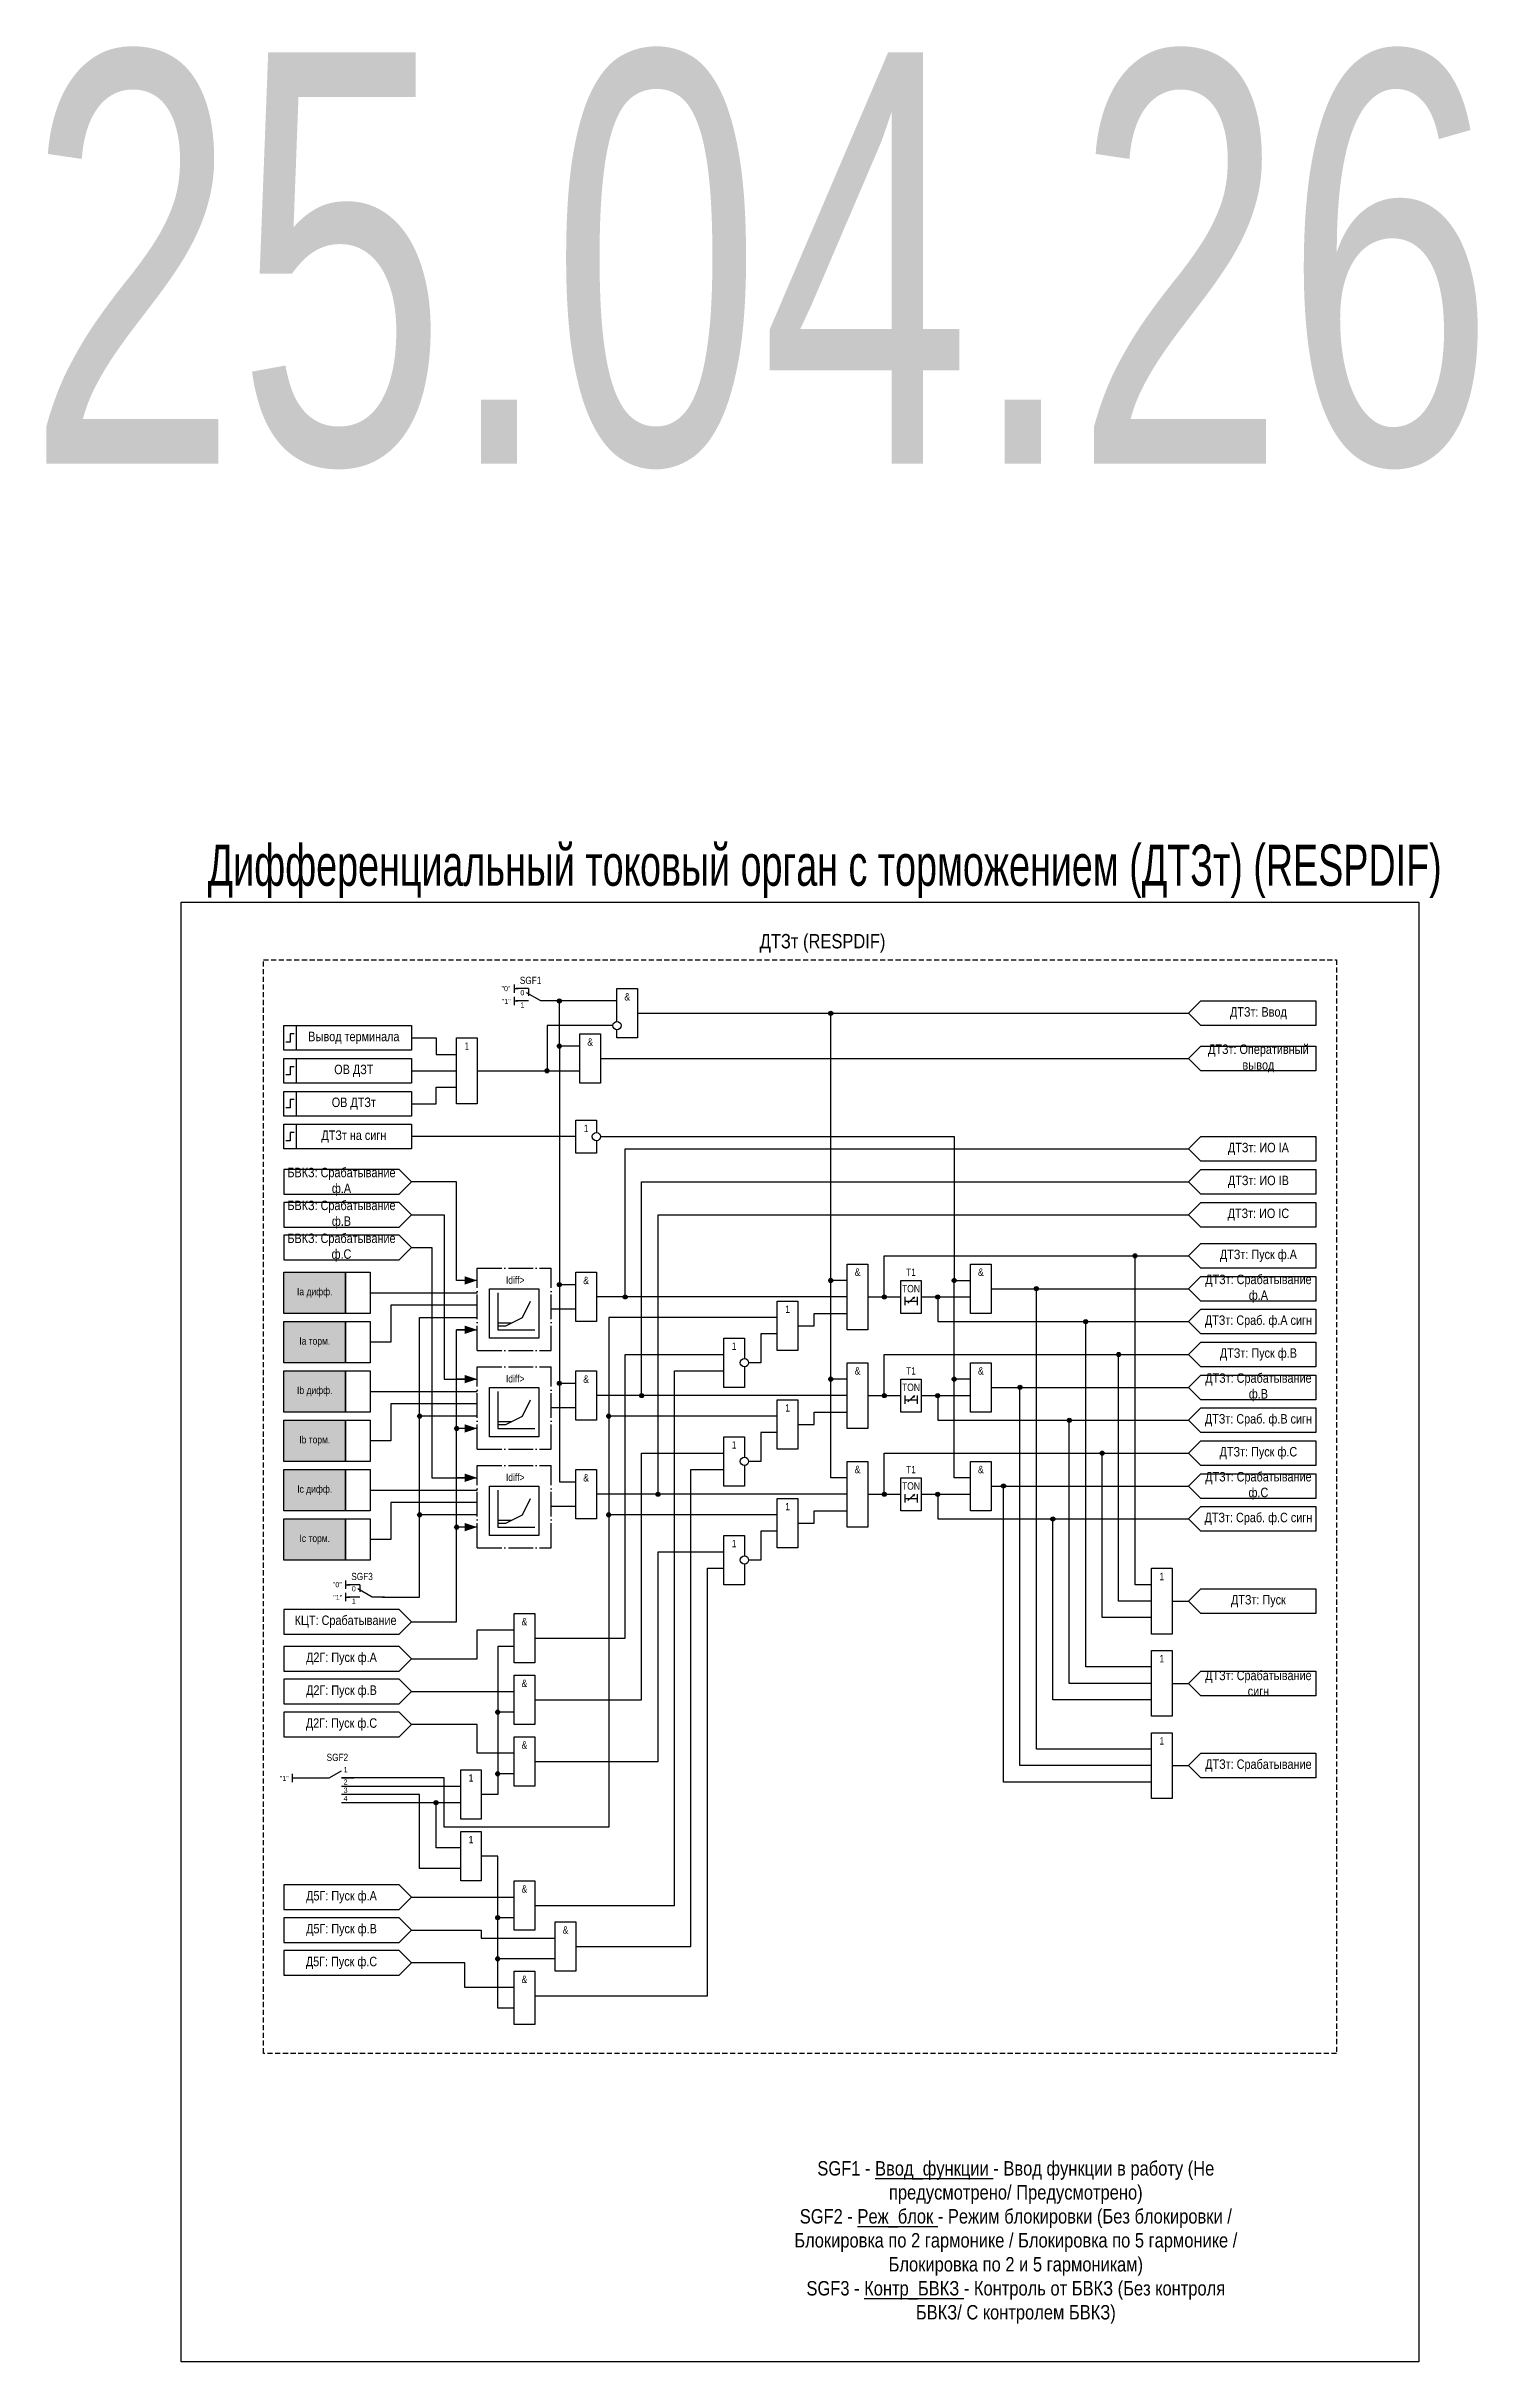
# Model space of a CAD drawing. Header units: millimetres. Extents: x -2824 to 4649, y -997 to 959.
# Drawn here: x 2945 to 3293, y -502 to 61 of the extents above; entities that cross this region are included whole.
import ezdxf
from ezdxf.enums import TextEntityAlignment as Align

# ---------------------------------------------------------------- set-up
doc = ezdxf.new("R2010")
doc.units = ezdxf.units.MM
doc.linetypes.add('ACAD_ISO04W100', pattern=[30, 24, -3, 0, -3])
doc.linetypes.add('штриховая2', pattern=[0.375, 0.25, -0.125])
doc.layers.add('TEXT', color=7, linetype='Continuous', lineweight=25)
doc.layers.add('Основная', color=7, linetype='Continuous')
doc.styles.add('1.8_Gost_RD', font='ARIALN.TTF', dxfattribs={"height": 1.8})
doc.styles.add('2.5_Gost_RD', font='ARIALN.TTF', dxfattribs={"height": 2.5})
doc.styles.add('3.5_Gost_RD', font='ARIALN.TTF', dxfattribs={"height": 3.5})
doc.styles.add('Вывод', font='ARIALN.TTF', dxfattribs={"height": 2.5})
doc.styles.add('Компонент', font='ARIALN.TTF', dxfattribs={"height": 3.5})

# ---------------------------------------------------------------- blocks, each defined once
blk = doc.blocks.new('*U44')
at = {"layer": 'Основная', "linetype": 'ACAD_ISO04W100', "ltscale": 0.25}
for p, q in [((0, 0), (18, 0)), ((0, -20), (0, 0)), ((18, -20), (18, 0)), ((0, -20), (18, -20))]:
    blk.add_line(p, q, dxfattribs=at)
at = {"layer": 'Основная', "style": 'Компонент'}
blk.add_attdef('ОУ', text='', height=3.5, dxfattribs=at).set_placement((18, 0), align=Align.MIDDLE_CENTER)
blk = doc.blocks.new('Точка')
at = {"ltscale": 100}
h = blk.add_hatch(color=256, dxfattribs=at)
h.dxf.hatch_style = 1
edge = h.paths.add_edge_path()
edge.add_arc((0, 0), 0.5, 0, 360)
blk.add_circle((0, 0), 0.5, dxfattribs=at)
blk = doc.blocks.new('*U30')
at = {"layer": 'Основная', "color": 0}
blk.add_line((0, 0), (6, 3.4), dxfattribs=at)
blk = doc.blocks.new('*U43')
at = {"layer": 'Основная', "color": 0}
for p, q in [((-9, 0), (-3, 0)), ((3, 0), (9, 0))]:
    blk.add_line(p, q, dxfattribs=at)
at = {"layer": 'Основная', "ltscale": 0.25}
blk.add_blockref('*U30', (-3, 0), dxfattribs=at)
at = {"layer": 'Основная'}
for tag, height, style, p in [('ОУ', 3.5, 'Компонент', (1, 10)), ('В2', 2.5, 'Вывод', (5, 4)), ('В1', 2.5, 'Вывод', (5, -2))]:
    blk.add_attdef(tag, text='', height=height, dxfattribs=dict(at, style=style)).set_placement(p, align=Align.MIDDLE_CENTER)
blk = doc.blocks.new('*U32')
at = {"layer": 'Основная', "color": 0}
blk.add_line((0, 0), (7, 4), dxfattribs=at)
at = {"layer": 'Основная', "ltscale": 0.35}
blk.add_line((6, 6), (6, 2.5), dxfattribs=at)
blk = doc.blocks.new('*U33')
at = {"layer": 'Основная', "color": 0}
for p, q in [((-3, 6), (-9, 6)), ((-3, 0), (-9, 0)), ((9, 0), (3, 0))]:
    blk.add_line(p, q, dxfattribs=at)
at = {"layer": 'Основная', "ltscale": 0.25, "xscale": -1}
blk.add_blockref('*U32', (3, 0), dxfattribs=at)
at = {"layer": 'Основная'}
for tag, height, style, p in [('ОУ', 3.5, 'Компонент', (-2, 10)), ('В1', 2.5, 'Вывод', (-14, 6)), ('В2', 2.5, 'Вывод', (-6, 4)), ('В3', 2.5, 'Вывод', (-6, -2))]:
    blk.add_attdef(tag, text='', height=height, dxfattribs=dict(at, style=style)).set_placement(p, align=Align.MIDDLE_CENTER)
blk = doc.blocks.new('*U51')
at = {"ltscale": 0.25}
blk.add_line((-1, 0), (-5, 0), dxfattribs=at)
blk.add_lwpolyline([(-3, 0, 2, 0, 0), (0, 0, 0, 0, 0)], format="xyseb", dxfattribs=at)
at = {"layer": 'Основная', "style": 'Вывод'}
blk.add_attdef('ОТ', text='', height=2.5, dxfattribs=at).set_placement((-4, 0), align=Align.MIDDLE_CENTER)

msp = doc.modelspace()

# ---------------------------------------------------------------- hatches: boundary and pattern name
at = {"ltscale": 100, "true_color": 0xf7941d}
h = msp.add_hatch(color=30, dxfattribs=at)
h.dxf.hatch_style = 1
h.paths.add_polyline_path([(3003, -237), (3018, -237), (3018, -247), (3003, -247)])
h = msp.add_hatch(color=30, dxfattribs=at)
h.dxf.hatch_style = 1
h.paths.add_polyline_path([(3003, -249), (3018, -249), (3018, -259), (3003, -259)])
h = msp.add_hatch(color=30, dxfattribs=at)
h.dxf.hatch_style = 1
h.paths.add_polyline_path([(3003, -261), (3018, -261), (3018, -271), (3003, -271)])
h = msp.add_hatch(color=30, dxfattribs=at)
h.dxf.hatch_style = 1
h.paths.add_polyline_path([(3003, -273), (3018, -273), (3018, -283), (3003, -283)])
h = msp.add_hatch(color=30, dxfattribs=at)
h.dxf.hatch_style = 1
h.paths.add_polyline_path([(3003, -285), (3018, -285), (3018, -295), (3003, -295)])
h = msp.add_hatch(color=30, dxfattribs=at)
h.dxf.hatch_style = 1
h.paths.add_polyline_path([(3003, -297), (3018, -297), (3018, -307), (3003, -307)])

# ---------------------------------------------------------------- linework, layer by layer
at = {"ltscale": 100}
for p, q in [((3059, -167), (3059, -169)), ((3059, -168), (3060, -168)), ((3059, -170), (3059, -172)), ((3059, -171), (3060, -171)), ((3034, -188), (3045, -188)), ((3050, -188), (3075, -188)), ((3018, -312), (3018, -314)), ((3018, -313), (3019, -313)), ((3018, -315), (3018, -317)), ((3018, -316), (3019, -316))]:
    msp.add_line(p, q, dxfattribs=at)
at = {"color": 7, "ltscale": 100}
for p, q in [((3154.7, -244.54), (3156.37, -243.05)), ((3156.37, -243.05), (3155.85, -243.27)), ((3156.37, -243.05), (3156.11, -243.52)), ((3154.7, -268.54), (3156.37, -267.05)), ((3156.37, -267.05), (3155.85, -267.27)), ((3156.37, -267.05), (3156.11, -267.52)), ((3154.7, -292.54), (3156.37, -291.05)), ((3156.37, -291.05), (3155.85, -291.27)), ((3156.37, -291.05), (3156.11, -291.52))]:
    msp.add_line(p, q, dxfattribs=at)
at = {"color": 3, "ltscale": 100}
msp.add_lwpolyline([(2978, -147), (3279, -147), (3279, -502), (2978, -502)], close=True, dxfattribs=at)
at = {"ltscale": 100}
for points in [[(3075, -182), (3070, -182), (3070, -171), (3066, -171)], [(3084, -171), (3070, -171)], [(3089, -174), (3223, -174)], [(3140, -239), (3136, -239), (3136, -174)], [(3034, -180), (3040, -180), (3040, -184), (3045, -184)], [(3083, -177), (3067, -177), (3067, -188)], [(3075, -182), (3070, -182)], [(3070, -182), (3070, -240), (3074, -240)], [(3080, -185), (3223, -185)], [(3034, -196), (3040, -196), (3040, -192), (3045, -192)], [(3079, -205), (3079, -208), (3074, -208), (3074, -200), (3079, -200), (3079, -203)], [(3074, -204), (3034, -204)], [(3080, -204), (3166, -204), (3166, -239), (3170, -239)], [(3086, -243), (3086, -207), (3223, -207)], [(3050, -239), (3045, -239), (3045, -215), (3034, -215)], [(3090, -267), (3090, -215), (3223, -215)], [(3034, -223), (3042, -223), (3042, -263), (3050, -263)], [(3094, -291), (3094, -223), (3223, -223)], [(3034, -231), (3039, -231), (3039, -287), (3050, -287)], [(3149, -243), (3149, -233), (3223, -233)], [(3214, -313), (3210, -313), (3210, -233)], [(3055, -242), (3055, -251)], [(3070, -240), (3070, -264), (3074, -264)], [(3140, -263), (3136, -263), (3136, -239)], [(3170, -263), (3166, -263), (3166, -239)], [(3175, -241), (3223, -241)], [(3214, -353), (3186, -353), (3186, -241)], [(3050, -245), (3029, -245), (3029, -254), (3024, -254)], [(3055, -250), (3057, -250), (3061, -248), (3063, -244)], [(3074, -246), (3068, -246)], [(3140, -243), (3079, -243)], [(3128, -250), (3132, -250), (3132, -247), (3140, -247)], [(3154, -243), (3154, -245)], [(3154, -244), (3157, -244)], [(3157, -243), (3157, -245)], [(3158, -243), (3170, -243)], [(3162, -243), (3162, -249), (3223, -249)], [(3123, -248), (3082, -248), (3082, -372), (3042, -372), (3042, -360), (3017, -360)], [(3027, -316), (3036, -316), (3036, -248), (3050, -248)], [(3034, -322), (3045, -322), (3045, -251), (3050, -251)], [(3055, -249.31), (3058.39, -249.31)], [(3055, -251), (3064, -251)], [(3123, -252), (3119, -252), (3119, -259), (3116, -259)], [(3214, -333), (3198, -333), (3198, -249)], [(3064, -326), (3086, -326), (3086, -257), (3110, -257)], [(3149, -267), (3149, -257), (3223, -257)], [(3214, -317), (3206, -317), (3206, -257)], [(3064, -391), (3098, -391), (3098, -261), (3110, -261)], [(3070, -264), (3070, -288), (3074, -288)], [(3140, -287), (3136, -287), (3136, -263)], [(3170, -287), (3166, -287), (3166, -263)], [(3050, -269), (3029, -269), (3029, -278), (3024, -278)], [(3055, -266), (3055, -275)], [(3055, -274), (3057, -274), (3061, -272), (3063, -268)], [(3074, -270), (3068, -270)], [(3140, -267), (3079, -267)], [(3154, -267), (3154, -269)], [(3154, -268), (3157, -268)], [(3157, -267), (3157, -269)], [(3158, -267), (3170, -267)], [(3162, -267), (3162, -273), (3223, -273)], [(3175, -265), (3223, -265)], [(3214, -357), (3182, -357), (3182, -265)], [(3050, -272), (3036, -272)], [(3050, -275), (3045, -275)], [(3055, -273.31), (3058.39, -273.31)], [(3055, -275), (3064, -275)], [(3123, -272), (3082, -272)], [(3128, -274), (3132, -274), (3132, -271), (3140, -271)], [(3214, -337), (3194, -337), (3194, -273)], [(3064, -341), (3090, -341), (3090, -281), (3110, -281)], [(3123, -276), (3119, -276), (3119, -283), (3116, -283)], [(3149, -291), (3149, -281), (3223, -281)], [(3214, -321), (3202, -321), (3202, -281)], [(3074, -401), (3102, -401), (3102, -285), (3110, -285)], [(3055, -290), (3055, -299)], [(3055, -298), (3057, -298), (3061, -296), (3063, -292)], [(3140, -291), (3079, -291)], [(3154, -291), (3154, -293)], [(3154, -292), (3157, -292)], [(3157, -291), (3157, -293)], [(3158, -291), (3170, -291)], [(3162, -291), (3162, -297), (3223, -297)], [(3175, -289), (3223, -289)], [(3214, -361), (3178, -361), (3178, -289)], [(3050, -293), (3029, -293), (3029, -302), (3024, -302)], [(3050, -296), (3036, -296)], [(3055, -297.31), (3058.39, -297.31)], [(3074, -294), (3068, -294)], [(3123, -296), (3082, -296)], [(3128, -298), (3132, -298), (3132, -295), (3140, -295)], [(3214, -341), (3190, -341), (3190, -297)], [(3050, -299), (3045, -299)], [(3055, -299), (3064, -299)], [(3123, -300), (3119, -300), (3119, -307), (3116, -307)], [(3064, -356), (3094, -356), (3094, -305), (3110, -305)], [(3064, -413), (3106, -413), (3106, -309), (3110, -309)], [(3219, -317), (3223, -317)], [(3034, -331), (3050, -331), (3050, -324), (3059, -324)], [(3059, -328), (3055, -328), (3055, -364), (3051, -364)], [(3219, -337), (3223, -337)], [(3034, -339), (3059, -339)], [(3059, -354), (3050, -354), (3050, -347), (3034, -347)], [(3059, -344), (3055, -344)], [(3005, -360), (3014, -360)], [(3059, -359), (3055, -359)], [(3219, -357), (3223, -357)], [(3017, -362), (3046, -362)], [(3046, -382), (3036, -382), (3036, -364), (3017, -364)], [(3017, -366), (3046, -366)], [(3046, -377), (3040, -377), (3040, -366)], [(3059, -416), (3055, -416), (3055, -379), (3051, -379)], [(3034, -389), (3059, -389)], [(3059, -394), (3055, -394)], [(3034, -397), (3051, -397), (3051, -399), (3069, -399)], [(3059, -411), (3047, -411), (3047, -405), (3034, -405)], [(3069, -404), (3055, -404)], [(3059, -416), (3055, -416)]]:
    msp.add_lwpolyline(points, dxfattribs=at)
for points in [[(3003, -177), (3006, -177), (3006, -183), (3003, -183)], [(3003, -177), (3034, -177), (3034, -183), (3003, -183)], [(3045, -180), (3050, -180), (3050, -196), (3045, -196)], [(3003, -185), (3006, -185), (3006, -191), (3003, -191)], [(3003, -185), (3034, -185), (3034, -191), (3003, -191)], [(3003, -193), (3006, -193), (3006, -199), (3003, -199)], [(3003, -193), (3034, -193), (3034, -199), (3003, -199)], [(3254, -204), (3254, -210), (3226, -210), (3223, -207), (3226, -204)], [(3254, -212), (3254, -218), (3226, -218), (3223, -215), (3226, -212)], [(3254, -220), (3254, -226), (3226, -226), (3223, -223), (3226, -220)], [(3140, -235), (3145, -235), (3145, -251), (3140, -251)], [(3003, -237), (3018, -237), (3018, -247), (3003, -247)], [(3018, -237), (3024, -237), (3024, -247), (3018, -247)], [(3153, -239), (3158, -239), (3158, -247), (3153, -247)], [(3003, -249), (3018, -249), (3018, -259), (3003, -259)], [(3018, -249), (3024, -249), (3024, -259), (3018, -259)], [(3140, -259), (3145, -259), (3145, -275), (3140, -275)], [(3003, -261), (3018, -261), (3018, -271), (3003, -271)], [(3018, -261), (3024, -261), (3024, -271), (3018, -271)], [(3153, -263), (3158, -263), (3158, -271), (3153, -271)], [(3003, -273), (3018, -273), (3018, -283), (3003, -283)], [(3018, -273), (3024, -273), (3024, -283), (3018, -283)], [(3003, -285), (3018, -285), (3018, -295), (3003, -295)], [(3018, -285), (3024, -285), (3024, -295), (3018, -295)], [(3140, -283), (3145, -283), (3145, -299), (3140, -299)], [(3153, -287), (3158, -287), (3158, -295), (3153, -295)], [(3003, -297), (3018, -297), (3018, -307), (3003, -307)], [(3018, -297), (3024, -297), (3024, -307), (3018, -307)], [(3214, -309), (3219, -309), (3219, -325), (3214, -325)], [(3214, -329), (3219, -329), (3219, -345), (3214, -345)], [(3214, -349), (3219, -349), (3219, -365), (3214, -365)]]:
    msp.add_lwpolyline(points, close=True, dxfattribs=at)
at = {"lineweight": 30, "ltscale": 100}
for points in [[(3005.5, -179), (3004.5, -179), (3004.5, -181), (3003.5, -181)], [(3005.5, -187), (3004.5, -187), (3004.5, -189), (3003.5, -189)], [(3005.5, -195), (3004.5, -195), (3004.5, -197), (3003.5, -197)]]:
    msp.add_lwpolyline(points, dxfattribs=at)
at = {"layer": 'Основная', "color": 7, "ltscale": 100}
for p, q in [((3024, -242), (3050, -242)), ((3024, -266), (3050, -266)), ((3024, -290), (3050, -290))]:
    msp.add_line(p, q, dxfattribs=at)
at = {"layer": 'Основная', "ltscale": 100}
for p, q in [((3053, -242.5), (3053, -241)), ((3053, -241), (3065, -241)), ((3053, -250), (3053, -242)), ((3065, -241), (3065, -247)), ((3065, -247), (3065, -253)), ((3053, -253), (3053, -250)), ((3065, -253), (3053, -253)), ((3053, -266.5), (3053, -265)), ((3053, -265), (3065, -265)), ((3053, -274), (3053, -266)), ((3065, -265), (3065, -271)), ((3053, -277), (3053, -274)), ((3065, -271), (3065, -277)), ((3065, -277), (3053, -277)), ((3053, -290.5), (3053, -289)), ((3053, -289), (3065, -289)), ((3053, -298), (3053, -290)), ((3065, -289), (3065, -295)), ((3053, -301), (3053, -298)), ((3065, -295), (3065, -301)), ((3065, -301), (3053, -301)), ((3005, -359), (3005, -361))]:
    msp.add_line(p, q, dxfattribs=at)
at = {"layer": 'Основная', "linetype": 'штриховая2', "ltscale": 5}
msp.add_lwpolyline([(2998, -161), (3259, -161), (3259, -427), (2998, -427)], close=True, dxfattribs=at)
at = {"layer": 'Основная', "ltscale": 100}
for points in [[(3084, -176), (3084, -168), (3089, -168), (3089, -180), (3084, -180), (3084, -178)], [(3145, -243), (3153, -243), (3153, -243), (3153, -243)], [(3115, -260), (3115, -265), (3110, -265), (3110, -253), (3115, -253), (3115, -258)], [(3145, -267), (3153, -267), (3153, -267), (3153, -267)], [(3115, -284), (3115, -289), (3110, -289), (3110, -277), (3115, -277), (3115, -282)], [(3145, -291), (3153, -291), (3153, -291), (3153, -291)], [(3115, -308), (3115, -313), (3110, -313), (3110, -301), (3115, -301), (3115, -306)]]:
    msp.add_lwpolyline(points, dxfattribs=at)
for points in [[(3254, -171), (3254, -177), (3226, -177), (3223, -174), (3226, -171)], [(3075, -179), (3080, -179), (3080, -191), (3075, -191)], [(3254, -182), (3254, -188), (3226, -188), (3223, -185), (3226, -182)], [(3003, -201), (3006, -201), (3006, -207), (3003, -207)], [(3003, -201), (3034, -201), (3034, -207), (3003, -207)], [(3003, -212), (3003, -218), (3031, -218), (3034, -215), (3031, -212)], [(3003, -220), (3003, -226), (3031, -226), (3034, -223), (3031, -220)], [(3003, -228), (3003, -234), (3031, -234), (3034, -231), (3031, -228)], [(3254, -230), (3254, -236), (3226, -236), (3223, -233), (3226, -230)], [(3170, -235), (3175, -235), (3175, -247), (3170, -247)], [(3074, -237), (3079, -237), (3079, -249), (3074, -249)], [(3254, -238), (3254, -244), (3226, -244), (3223, -241), (3226, -238)], [(3123, -244), (3128, -244), (3128, -256), (3123, -256)], [(3254, -246), (3254, -252), (3226, -252), (3223, -249), (3226, -246)], [(3170, -259), (3175, -259), (3175, -271), (3170, -271)], [(3254, -254), (3254, -260), (3226, -260), (3223, -257), (3226, -254)], [(3074, -261), (3079, -261), (3079, -273), (3074, -273)], [(3254, -262), (3254, -268), (3226, -268), (3223, -265), (3226, -262)], [(3123, -268), (3128, -268), (3128, -280), (3123, -280)], [(3254, -270), (3254, -276), (3226, -276), (3223, -273), (3226, -270)], [(3254, -278), (3254, -284), (3226, -284), (3223, -281), (3226, -278)], [(3074, -285), (3079, -285), (3079, -297), (3074, -297)], [(3170, -283), (3175, -283), (3175, -295), (3170, -295)], [(3254, -286), (3254, -292), (3226, -292), (3223, -289), (3226, -286)], [(3123, -292), (3128, -292), (3128, -304), (3123, -304)], [(3254, -294), (3254, -300), (3226, -300), (3223, -297), (3226, -294)], [(3254, -314), (3254, -320), (3226, -320), (3223, -317), (3226, -314)], [(3003, -319), (3003, -325), (3031, -325), (3034, -322), (3031, -319)], [(3059, -320), (3064, -320), (3064, -332), (3059, -332)], [(3003, -328), (3003, -334), (3031, -334), (3034, -331), (3031, -328)], [(3003, -336), (3003, -342), (3031, -342), (3034, -339), (3031, -336)], [(3059, -335), (3064, -335), (3064, -347), (3059, -347)], [(3254, -334), (3254, -340), (3226, -340), (3223, -337), (3226, -334)], [(3003, -344), (3003, -350), (3031, -350), (3034, -347), (3031, -344)], [(3059, -350), (3064, -350), (3064, -362), (3059, -362)], [(3254, -354), (3254, -360), (3226, -360), (3223, -357), (3226, -354)], [(3046, -358), (3051, -358), (3051, -370), (3046, -370)], [(3046, -373), (3051, -373), (3051, -385), (3046, -385)], [(3003, -386), (3003, -392), (3031, -392), (3034, -389), (3031, -386)], [(3059, -385), (3064, -385), (3064, -397), (3059, -397)], [(3003, -394), (3003, -400), (3031, -400), (3034, -397), (3031, -394)], [(3069, -395), (3074, -395), (3074, -407), (3069, -407)], [(3003, -402), (3003, -408), (3031, -408), (3034, -405), (3031, -402)], [(3059, -407), (3064, -407), (3064, -420), (3059, -420)]]:
    msp.add_lwpolyline(points, close=True, dxfattribs=at)
at = {"layer": 'Основная', "lineweight": 30, "ltscale": 100}
msp.add_lwpolyline([(3005.5, -203), (3004.5, -203), (3004.5, -205), (3003.5, -205)], dxfattribs=at)
at = {"layer": 'Основная', "ltscale": 100}
for centre in [(3084, -177), (3079, -204), (3115, -259), (3115, -283), (3115, -307)]:
    msp.add_circle(centre, 1, dxfattribs=at)

# ---------------------------------------------------------------- block references
at = {"color": 3, "ltscale": 0.25, "xscale": 0.5, "yscale": 0.5, "zscale": 0.5}
msp.add_blockref('*U43', (3015.5, -360), dxfattribs=at).add_auto_attribs({'ОУ': 'SGF2', 'В1': '2', 'В2': '1'})
at = {"layer": 'Основная', "ltscale": 0.25, "xscale": 0.5, "yscale": 0.5, "zscale": 0.5}
for p, values in [((3064, -171), {'ОУ': 'SGF1', 'В1': '"0"', 'В2': '0', 'В3': '1'}), ((3023, -316), {'ОУ': 'SGF3', 'В1': '"0"', 'В2': '0', 'В3': '1'})]:
    msp.add_blockref('*U33', p, dxfattribs=at).add_auto_attribs(values)
at = {"layer": 'Основная', "ltscale": 100}
for p in [(3070, -171), (3136, -174), (3070, -182), (3067, -188), (3210, -233), (3070, -240), (3136, -239), (3166, -239), (3186, -241), (3086, -243), (3149, -243), (3162, -243), (3198, -249), (3206, -257), (3070, -264), (3136, -263), (3166, -263), (3182, -265), (3090, -267), (3149, -267), (3162, -267), (3036, -272), (3045, -275), (3082, -272), (3194, -273), (3202, -281), (3094, -291), (3149, -291), (3162, -291), (3178, -289), (3036, -296), (3082, -296), (3190, -297), (3045, -299), (3055, -344), (3055, -359), (3040, -366), (3055, -394), (3055, -404)]:
    msp.add_blockref('Точка', p, dxfattribs=at)
at = {"layer": 'Основная', "ltscale": 0.25}
for name, p in [('*U44', (3050, -236)), ('*U51', (3050, -239)), ('*U51', (3050, -251)), ('*U51', (3050, -263)), ('*U44', (3050, -260)), ('*U51', (3050, -275)), ('*U51', (3050, -287)), ('*U44', (3050, -284)), ('*U51', (3050, -299))]:
    msp.add_blockref(name, p, dxfattribs=at)

# ---------------------------------------------------------------- texts
at = {"color": 30, "ltscale": 100, "attachment_point": 5, "style": '3.5_Gost_RD'}
for s, insert, char_height, width in [('{\\W0.8;\\C3;25.04.26}', (3119, 9), 100, 290), ('{\\W0.8;\\C3;Дифференциальный токовый орган с торможением (ДТЗт) (RESPDIF)}', (3134.5, -139.5), 10, 341), ('\\pt108.5;ДТЗт (RESPDIF)', (3134, -157), 3.5, 250), ('SGF1 - {\\LВвод_функции} - Ввод функции в работу (Не предусмотрено/ Предусмотрено)\\PSGF2 - {\\LРеж_блок} - Режим блокировки (Без блокировки / Блокировка по 2 гармонике / Блокировка по 5 гармонике / Блокировка по 2 и 5 гармоникам)\\PSGF3 - {\\LКонтр_БВКЗ} - Контроль от БВКЗ (Без контроля БВКЗ/ С контролем БВКЗ)', (3181, -473), 3.5, 111.8874)]:
    msp.add_mtext(s, dxfattribs=dict(at, insert=insert, char_height=char_height, width=width))
at = {"ltscale": 100, "char_height": 1.25, "attachment_point": 1, "style": '3.5_Gost_RD'}
for insert in [(3056, -170.5), (3015, -315.5)]:
    msp.add_mtext_dynamic_manual_height_columns('"1"', width=2, gutter_width=17.5, heights=[0], dxfattribs=dict(at, insert=insert))
at = {"ltscale": 100, "attachment_point": 5}
for s, insert, char_height, width, style in [('Вывод терминала', (3020, -180), 2.3, 28, '2.5_Gost_RD'), ('1', (3047.5, -182), 1.8, 5, '2.5_Gost_RD'), ('1', (3076.5, -202), 1.8, 5, '2.5_Gost_RD'), ('ДТЗт: ИО IА', (3240, -207), 2.3, 28, '2.5_Gost_RD'), ('ДТЗт: ИО IB', (3240, -215), 2.3, 28, '2.5_Gost_RD'), ('ДТЗт: ИО IC', (3240, -223), 2.3, 28, '2.5_Gost_RD'), ('T1', (3155.5, -237), 1.8, 5, '2.5_Gost_RD'), ('Ia дифф.', (3010.5, -242), 1.8, 15, '1.8_Gost_RD'), ('TON', (3155.5, -241), 1.8, 5, '2.5_Gost_RD'), ('Ia торм.', (3010.5, -254), 1.8, 15, '1.8_Gost_RD'), ('TON', (3155.5, -265), 1.8, 5, '2.5_Gost_RD'), ('T1', (3155.5, -261), 1.8, 5, '2.5_Gost_RD'), ('Ib дифф.', (3010.5, -266), 1.8, 15, '1.8_Gost_RD'), ('Ib торм.', (3010.5, -278), 1.8, 15, '1.8_Gost_RD'), ('T1', (3155.5, -285), 1.8, 5, '2.5_Gost_RD'), ('Ic дифф.', (3010.5, -290), 1.8, 15, '1.8_Gost_RD'), ('TON', (3155.5, -289), 1.8, 5, '2.5_Gost_RD'), ('Ic торм.', (3010.5, -302), 1.8, 15, '1.8_Gost_RD')]:
    msp.add_mtext(s, dxfattribs=dict(at, insert=insert, char_height=char_height, width=width, style=style))
at = {"layer": 'TEXT', "color": 0, "ltscale": 100, "insert": (3020, -188), "char_height": 2.3, "width": 28, "attachment_point": 5, "style": '2.5_Gost_RD'}
msp.add_mtext('{\\C256;ОВ ДЗТ}', dxfattribs=at)
at = {"layer": 'TEXT', "ltscale": 100, "char_height": 1.25, "width": 2, "attachment_point": 5, "style": '2.5_Gost_RD'}
for s, insert in [('4', (3018, -365)), ('3', (3018, -363))]:
    msp.add_mtext(s, dxfattribs=dict(at, insert=insert))
at = {"layer": 'Основная', "ltscale": 100, "attachment_point": 5, "style": '2.5_Gost_RD'}
for s, insert, char_height, width in [('&', (3086.5, -170), 1.8, 5), ('ДТЗт: Ввод', (3240, -174), 2.3, 28), ('&', (3077.5, -181), 1.8, 5), ('ДТЗт на сигн', (3020, -204), 2.3, 28), ('&', (3142.5, -237), 1.8, 5), ('&', (3172.5, -237), 1.8, 5), ('&', (3076.5, -239), 1.8, 5), ('1', (3125.5, -246), 1.8, 5), ('ДТЗт: Сраб. ф.А сигн', (3240, -249), 2.3, 28), ('1', (3112.5, -255), 1.8, 5), ('&', (3076.5, -263), 1.8, 5), ('&', (3142.5, -261), 1.8, 5), ('&', (3172.5, -261), 1.8, 5), ('1', (3125.5, -270), 1.8, 5), ('ДТЗт: Сраб. ф.В сигн', (3240, -273), 2.3, 28), ('1', (3112.5, -279), 1.8, 5), ('&', (3076.5, -287), 1.8, 5), ('&', (3142.5, -285), 1.8, 5), ('&', (3172.5, -285), 1.8, 5), ('1', (3125.5, -294), 1.8, 5), ('ДТЗт: Сраб. ф.С сигн', (3240, -297), 2.3, 28), ('1', (3112.5, -303), 1.8, 5), ('1', (3216.5, -311), 1.8, 5), ('&', (3061.5, -322), 1.8, 5), ('1', (3216.5, -331), 1.8, 5), ('&', (3061.5, -337), 1.8, 5), ('ДТЗт: Срабатывание сигн', (3240, -337), 2.3, 28), ('&', (3061.5, -352), 1.8, 5), ('1', (3216.5, -351), 1.8, 5), ('1', (3048.5, -360), 1.8, 5), ('1', (3048.5, -375), 1.8, 5), ('&', (3061.5, -387), 1.8, 5), ('&', (3071.5, -397), 1.8, 5), ('&', (3061.5, -409), 1.8, 5)]:
    msp.add_mtext(s, dxfattribs=dict(at, insert=insert, char_height=char_height, width=width))
at = {"layer": 'Основная', "color": 0, "ltscale": 100, "char_height": 2.3, "attachment_point": 5, "style": '2.5_Gost_RD'}
for s, insert, width in [('{\\C256;ДТЗт: Оперативный вывод}', (3240, -185), 28), ('{\\C256;ОВ ДТЗт}', (3020, -196), 28), ('{\\C256;БВКЗ: Срабатывание ф.А}', (3017, -215), 28), ('{\\C256;БВКЗ: Срабатывание ф.В}', (3017, -223), 28), ('{\\C256;БВКЗ: Срабатывание ф.С}', (3017, -231), 28), ('{\\C256;ДТЗт: Пуск ф.А}', (3240, -233), 28), ('{\\C256;ДТЗт: Срабатывание ф.А}', (3240, -241), 28), ('{\\C256;ДТЗт: Пуск ф.В}', (3240, -257), 28), ('{\\C256;ДТЗт: Срабатывание ф.В}', (3240, -265), 28), ('{\\C256;ДТЗт: Пуск ф.С}', (3240, -281), 28), ('{\\C256;ДТЗт: Срабатывание ф.С}', (3240, -289), 28), ('{\\C256;КЦТ: Срабатывание}', (3018, -322), 26.5083), ('{\\C256;ДТЗт: Пуск}', (3240, -317), 28), ('{\\C256;Д2Г: Пуск ф.А}', (3017, -331), 28), ('{\\C256;Д2Г: Пуск ф.B}', (3017, -339), 28), ('{\\C256;Д2Г: Пуск ф.C}', (3017, -347), 28), ('{\\C256;ДТЗт: Срабатывание}', (3240, -357), 28), ('{\\C256;Д5Г: Пуск ф.А}', (3017, -389), 28), ('{\\C256;Д5Г: Пуск ф.B}', (3017, -397), 28), ('{\\C256;Д5Г: Пуск ф.C}', (3017, -405), 28)]:
    msp.add_mtext(s, dxfattribs=dict(at, insert=insert, width=width))
at = {"layer": 'Основная', "color": 7, "ltscale": 100, "char_height": 1.8, "attachment_point": 1, "style": '1.8_Gost_RD'}
for insert in [(3057, -238), (3057, -262), (3057, -286)]:
    msp.add_mtext_dynamic_manual_height_columns('Idiff>', width=4, gutter_width=17.5, heights=[0], dxfattribs=dict(at, insert=insert))
at = {"layer": 'Основная', "ltscale": 100, "insert": (3002, -359.5), "char_height": 1.25, "attachment_point": 1, "style": '3.5_Gost_RD'}
msp.add_mtext_dynamic_manual_height_columns('"1"', width=2, gutter_width=17.5, heights=[0], dxfattribs=at)

doc.saveas('drawing.dxf')
